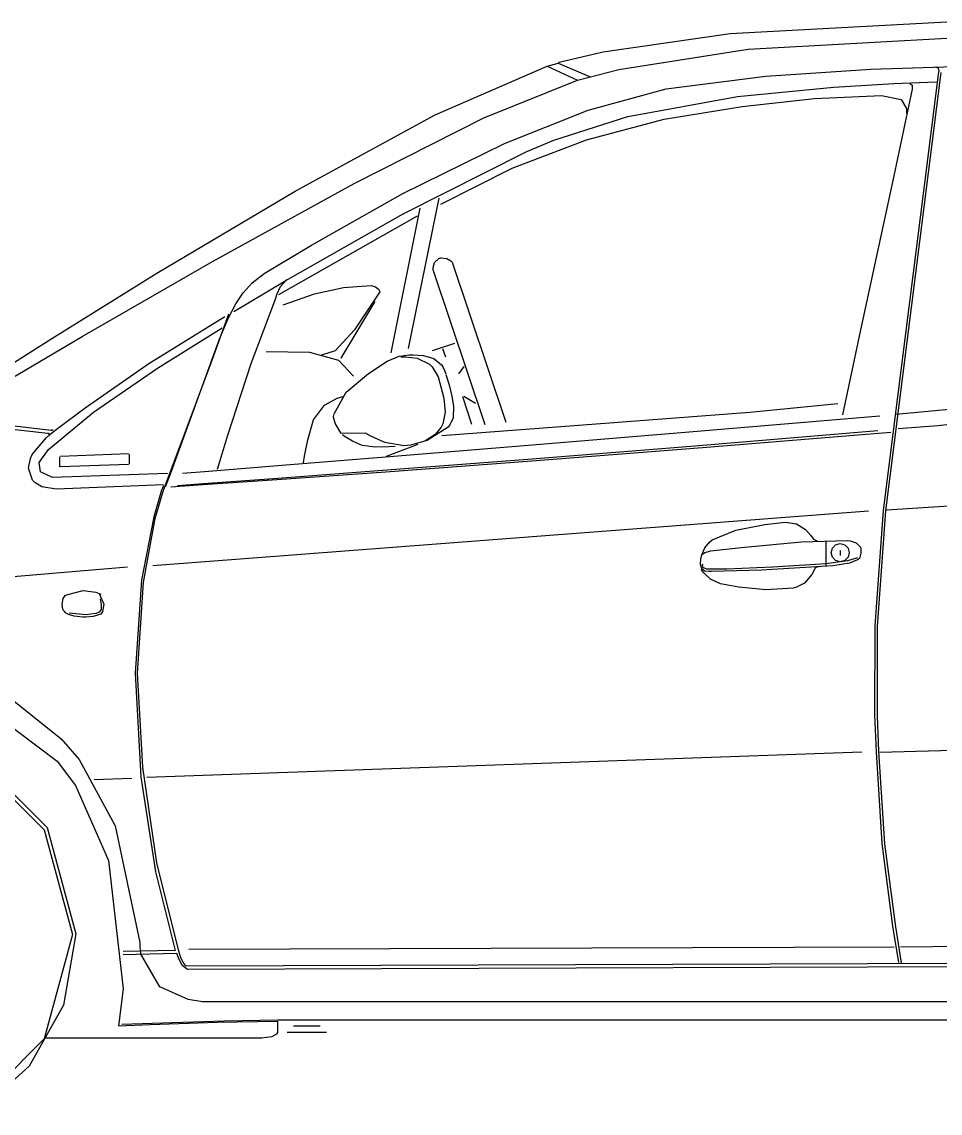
# Model space of a CAD drawing. Extents: x -594 to 2988, y 2000 to 3586.
# Drawn here: x 206 to 1515, y 2028 to 3584 of the extents above; entities that cross this region are included whole.
import ezdxf

# ---------------------------------------------------------------- set-up
doc = ezdxf.new("R2010")
doc.units = 0
doc.header["$LTSCALE"] = 5
doc.header["$MEASUREMENT"] = 0
doc.layers.add('000_FREI-LASSEN', color=7, linetype='CONTINUOUS')
doc.layers.add('001_HILFSLINIEN', color=7, linetype='CONTINUOUS')

# ---------------------------------------------------------------- blocks, each defined once
blk = doc.blocks.new('MB_A-KLASSE_S_3')
at = {"layer": '001_HILFSLINIEN', "color": 7, "linetype": 'Continuous'}
for p, q in [((1215.9, 1567.3), (1524.7, 1584.1)), ((1034.9, 1541.2), (1215.9, 1567.3)), ((1241.8, 1545.2), (1562.3, 1562.8)), ((975.9, 1527.6), (1034.9, 1541.2)), ((1057.4, 1516.3), (1241.8, 1545.2)), ((955.2, 1521), (971, 1525)), ((971, 1525), (971.2, 1525.4)), ((971, 1525), (1015.5, 1505.9)), ((971.2, 1525.4), (972.5, 1526.4)), ((972.5, 1526.4), (975.9, 1527.6)), ((795.8, 1451.3), (955.2, 1521)), ((955.2, 1521), (998.3, 1501.1)), ((998.3, 1501.1), (1057.4, 1516.3)), ((1267, 1506.4), (1416.7, 1516.5)), ((1416.7, 1516.5), (1607.9, 1522.6)), ((1438, 886.9), (1516.8, 1511.7)), ((1493, 1350.4), (1513.5, 1512.6)), ((1512.9, 1517.8), (1508.2, 1519.6)), ((1513.8, 1514.4), (1512.9, 1517.8)), ((1513.5, 1512.6), (1513.8, 1514.4)), ((864.8, 1447.2), (998.3, 1501.1)), ((1124.8, 1488.3), (1267, 1506.4)), ((1363.9, 1490.8), (1449.5, 1496.3)), ((1449.5, 1496.3), (1509.4, 1498.4)), ((1472, 1496.2), (1473.2, 1495.8)), ((1473.2, 1495.8), (1475.2, 1493.6)), ((1013.7, 1458.3), (1124.8, 1488.3)), ((1226.5, 1477.6), (1363.9, 1490.8)), ((1336.2, 1474.8), (1431.9, 1478.9)), ((1431.9, 1478.9), (1459.7, 1473.3)), ((1475.5, 1488.2), (1449.1, 1364.5)), ((1475.2, 1493.6), (1475.5, 1488.2)), ((1070.2, 1449), (1226.5, 1477.6)), ((1122.1, 1445.1), (1232.9, 1463.5)), ((1232.9, 1463.5), (1336.2, 1474.8)), ((1459.7, 1473.3), (1467.4, 1460.4)), ((595.9, 1342.4), (795.8, 1451.3)), ((680.2, 1353.6), (864.8, 1447.2)), ((894.4, 1410.7), (1013.7, 1458.3)), ((964.8, 1415.4), (1070.2, 1449)), ((1467.4, 1460.4), (1467.3, 1453.2)), ((1011.4, 1415.9), (1122.1, 1445.1)), ((749.4, 1339.3), (894.4, 1410.7)), ((905.3, 1375.6), (1011.4, 1415.9)), ((926.2, 1399.3), (964.8, 1415.4)), ((749.8, 1310.4), (926.2, 1399.3)), ((803.6, 1324.2), (905.3, 1375.6)), ((1449.1, 1364.5), (1401.5, 1142.6)), ((399.1, 1225.6), (595.9, 1342.4)), ((478.3, 1242.3), (680.2, 1353.6)), ((619.3, 1265.7), (749.4, 1339.3)), ((1454.9, 1049.3), (1493, 1350.4)), ((800.6, 1332.8), (757.2, 1118.5)), ((572.9, 1195.2), (770.6, 1307.3)), ((582.6, 1215.4), (749.8, 1310.4)), ((773.7, 1318.4), (732.4, 1112)), ((551.8, 1225), (619.3, 1265.7)), ((794.5, 1241), (801.2, 1246.9)), ((801.2, 1246.9), (802.1, 1247.2)), ((802.1, 1247.2), (803, 1247.5)), ((803, 1247.5), (803.9, 1247.7)), ((803.9, 1247.7), (812.2, 1246.8)), ((812.2, 1246.8), (817.7, 1243.4)), ((292.5, 1135.4), (478.3, 1242.3)), ((792.7, 1233.8), (794.5, 1241)), ((792.8, 1230.3), (792.7, 1233.8)), ((866.8, 1009.5), (792.8, 1230.3)), ((817.7, 1243.4), (819.7, 1241.4)), ((819.7, 1241.4), (896.5, 1013.2)), ((249, 1132.4), (399.1, 1225.6)), ((508.4, 1171.1), (582.6, 1215.4)), ((534.6, 1212.1), (551.8, 1225)), ((574.9, 1206.6), (584.1, 1216.6)), ((521.8, 1197.9), (534.6, 1212.1)), ((569.8, 1195.4), (574.9, 1206.6)), ((623.4, 1196.1), (665.1, 1205.2)), ((665.1, 1205.2), (704.2, 1208)), ((716.9, 1199), (680.8, 1144.9)), ((704.2, 1208), (710.4, 1206)), ((710.4, 1206), (714.6, 1203)), ((714.6, 1203), (716.9, 1199)), ((511.3, 1182), (521.8, 1197.9)), ((533.5, 1096.9), (568.3, 1190.1)), ((568.3, 1190.1), (569.8, 1195.4)), ((579, 1180.7), (623.4, 1196.1)), ((709.4, 1185.5), (661.2, 1104.3)), ((478.3, 1102.9), (501.3, 1167.9)), ((501, 1161.9), (511.3, 1182)), ((387.3, 1096.9), (495.9, 1163.9)), ((492.4, 1142.1), (501, 1161.9)), ((399.7, 1090.1), (491.9, 1147.7)), ((488.9, 1133.1), (492.4, 1142.1)), ((680.8, 1144.9), (653, 1114.8)), ((1401.5, 1142.6), (1376, 1023.8)), ((156.4, 1055.1), (292.5, 1135.4)), ((189.3, 1094.4), (249, 1132.4)), ((419.7, 943.5), (488.9, 1133.1)), ((791.9, 1115.6), (823.4, 1125.8)), ((554.6, 1114.1), (616.3, 1113.2)), ((616.3, 1113.2), (657.9, 1101.5)), ((653, 1114.8), (633.5, 1108.8)), ((727.2, 1100.1), (744.4, 1107.4)), ((744.4, 1107.4), (758.4, 1109.4)), ((746.5, 1106.4), (753.7, 1106.5)), ((753.7, 1106.5), (770, 1104.3)), ((758.4, 1109.4), (764.2, 1109.4)), ((764.2, 1109.4), (779.1, 1108.5)), ((779.1, 1108.5), (793.6, 1104.2)), ((805.8, 1118.4), (810.4, 1106.4)), ((296.8, 1033.7), (387.3, 1096.9)), ((308.8, 1027.4), (399.7, 1090.1)), ((433.7, 983.4), (478.3, 1102.9)), ((500.3, 994.6), (533.5, 1096.9)), ((657.9, 1101.5), (679.4, 1078.9)), ((700.6, 1082.6), (727.2, 1100.1)), ((770, 1104.3), (787.5, 1096.2)), ((787.5, 1096.2), (791.5, 1092.2)), ((791.5, 1092.2), (800, 1077.7)), ((793.6, 1104.2), (804.7, 1094.8)), ((804.7, 1094.8), (806.8, 1091.1)), ((806.8, 1091.1), (808.9, 1086.9)), ((836.3, 1092.5), (828.9, 1082.3)), ((668.6, 1055.9), (700.6, 1082.6)), ((800, 1077.7), (807.3, 1049.2)), ((808.9, 1086.9), (810.9, 1082.1)), ((810.9, 1081.3), (815.6, 1066.5)), ((815.6, 1066.5), (819.3, 1050.5)), ((637.8, 1037.5), (655.9, 1047.3)), ((651.4, 1025.2), (668.6, 1055.9)), ((655.9, 1047.3), (664.6, 1049.8)), ((807.3, 1049.2), (808.6, 1042.7)), ((808.6, 1042.7), (809.6, 1027.7)), ((819.3, 1050.5), (821.8, 1035.4)), ((847.8, 1010.1), (834.9, 1049.3)), ((852.9, 1039.8), (836.3, 1049.9)), ((1434.4, 887.2), (1454.9, 1049.3)), ((244.3, 974.5), (308.8, 1027.4)), ((259, 1005.7), (296.8, 1033.7)), ((622.4, 1016.5), (637.8, 1037.5)), ((809.6, 1027.7), (806.4, 1011.1)), ((821.8, 1035.4), (821, 1019.4)), ((1056.4, 1013.2), (1243.9, 1027.5)), ((1243.9, 1027.5), (1369.5, 1039.8)), ((1538.6, 1032.1), (1452.1, 1024.1)), ((248.5, 1001.6), (101.4, 1018.1)), ((102.1, 1013.4), (243.6, 997.7)), ((614.1, 988.2), (622.4, 1016.5)), ((650.7, 1020.3), (651.2, 1024)), ((652.9, 1011.7), (650.7, 1020.3)), ((661.6, 997.3), (652.9, 1011.7)), ((805, 994.1), (1056.4, 1013.2)), ((821, 1019.4), (816.6, 1009.6)), ((1174.7, 1000.9), (1429.4, 1022.2)), ((1657.5, 1025), (1512.2, 1008)), ((243.6, 997.7), (244.4, 997.4)), ((244.4, 997.4), (245.5, 996)), ((245.5, 996), (244.4, 993)), ((245.8, 995), (253.6, 1001.4)), ((248.9, 1001.7), (248.5, 1001.6)), ((249.9, 1001.7), (248.9, 1001.7)), ((251.3, 1002), (249.9, 1001.7)), ((253.6, 1001.4), (259, 1005.7)), ((696.3, 997.8), (661.6, 997.3)), ((703.9, 993.1), (696.3, 997.8)), ((813.9, 1006.2), (784.3, 987.1)), ((803.9, 1006.2), (795.7, 995.9)), ((806.4, 1011.1), (803.9, 1006.2)), ((816.6, 1009.6), (813.9, 1006.2)), ((939.9, 981.5), (1174.7, 1000.9)), ((1159.9, 979.1), (1426.3, 1001.3)), ((1176.6, 977), (1445, 999.1)), ((1512.2, 1008), (1455.4, 1003.9)), ((221.2, 967), (241.5, 991.4)), ((241.5, 991.4), (245.8, 995)), ((408.2, 916.1), (433.7, 983.4)), ((485.5, 946.3), (500.3, 994.6)), ((609.5, 964.8), (614.1, 988.2)), ((667.4, 992.3), (663.3, 995.1)), ((677.7, 986.1), (667.4, 992.3)), ((691.5, 980.1), (677.7, 986.1)), ((723.7, 984.3), (703.9, 993.1)), ((750.9, 979.6), (723.7, 984.3)), ((770.8, 981.3), (725.8, 964.3)), ((736.8, 964.9), (939.9, 981.5)), ((760.6, 980.4), (750.9, 979.6)), ((784.3, 987.1), (760.6, 980.4)), ((795.7, 995.9), (780.9, 986.3)), ((218.6, 961.5), (221.2, 967)), ((231.3, 955.8), (244.3, 974.5)), ((261.8, 964.9), (358.3, 968.4)), ((359.4, 967.8), (359.4, 953.6)), ((577.2, 952), (736.8, 964.9)), ((608, 955.1), (609.5, 964.8)), ((710.2, 977.6), (691.5, 980.1)), ((729.6, 978), (710.2, 977.6)), ((738.6, 978.7), (729.6, 978)), ((921.7, 960.1), (1159.9, 979.1)), ((933.3, 958), (1176.6, 977)), ((216.1, 947.9), (218.6, 961.5)), ((233.3, 942.5), (231.3, 955.8)), ((260.1, 963.8), (260.1, 949.6)), ((261.8, 949.9), (358.3, 953.4)), ((472.9, 943.6), (577.2, 952)), ((720.6, 944.6), (921.7, 960.1)), ((725.3, 942.6), (933.3, 958)), ((221.8, 930.6), (216.1, 947.9)), ((250.1, 934.6), (233.3, 942.5)), ((414.3, 940.3), (250.1, 934.6)), ((411.1, 921.2), (419.7, 943.5)), ((435.5, 940.6), (472.9, 943.6)), ((563.4, 931), (725.3, 942.6)), ((565.3, 933), (720.6, 944.6)), ((1438.7, 888.4), (2307.9, 943.2)), ((224.8, 927.2), (221.8, 930.6)), ((235.2, 920.9), (224.8, 927.2)), ((255.2, 917.7), (235.2, 920.9)), ((408.6, 923.7), (255.2, 917.7)), ((407.1, 919.4), (405.7, 916.3)), ((408, 921.4), (407.1, 919.4)), ((408.6, 922.5), (408, 921.4)), ((419, 921.2), (457.8, 923.8)), ((428.1, 923), (464.8, 925.6)), ((457.8, 923.8), (563.4, 931)), ((464.8, 925.6), (565.3, 933)), ((405.7, 916.3), (394.4, 878.5)), ((396.5, 875.8), (408.2, 916.1)), ((1422.5, 722.8), (1434.4, 887.2)), ((394.4, 878.5), (377, 787.9)), ((379.9, 784.8), (396.5, 875.8)), ((393.1, 809.1), (1413.2, 886.9)), ((1426, 721.8), (1438, 886.9)), ((1190.3, 845.7), (1224.1, 859.4)), ((1224.1, 859.4), (1265.3, 867.2)), ((1265.3, 867.2), (1294.7, 870.5)), ((1294.7, 870.5), (1310.8, 868.1)), ((1310.8, 868.1), (1323.5, 860.2)), ((1323.5, 860.2), (1330.8, 851.5)), ((1179.8, 834.2), (1186.7, 842.4)), ((1186.7, 842.4), (1190.3, 845.7)), ((1231.6, 834.7), (1317.7, 842.8)), ((1317.7, 842.8), (1382.8, 844.4)), ((1330.8, 851.5), (1335, 846.3)), ((1335, 846.3), (1338.5, 844.6)), ((1338.5, 844.6), (1340.1, 844.4)), ((1352.4, 844.1), (1352.4, 807.6)), ((1382.8, 844.4), (1387.1, 843.9)), ((1387.1, 843.9), (1395.6, 841.2)), ((1395.6, 841.2), (1401.7, 835.1)), ((1175.8, 824), (1179.8, 834.2)), ((1175.8, 824), (1176.5, 825.1)), ((1176.5, 825.1), (1180, 827.5)), ((1180, 827.5), (1188.6, 829.8)), ((1188.6, 829.8), (1231.6, 834.7)), ((1359.9, 827.2), (1361.7, 833.7)), ((1361.7, 820.7), (1359.9, 827.2)), ((1361.7, 833.7), (1366.3, 838.4)), ((1366.3, 838.4), (1372.9, 840.1)), ((1372.9, 840.1), (1379.4, 838.4)), ((1372.9, 830.3), (1372.9, 823.2)), ((1379.4, 838.4), (1384.1, 833.7)), ((1384.1, 833.7), (1385.8, 827.2)), ((1385.8, 827.2), (1384.1, 820.7)), ((1402.5, 826.4), (1400.4, 819.1)), ((1401.7, 835.1), (1402.2, 832.5)), ((1402.2, 832.5), (1402.5, 826.4)), ((1173.8, 811.3), (1174.1, 817.7)), ((1175.1, 805), (1173.8, 811.3)), ((1174.1, 817.7), (1175.8, 824)), ((1176.8, 809.3), (1177.6, 810.9)), ((1177.2, 806.2), (1176.8, 809.3)), ((1352.7, 811.5), (1276.4, 806.4)), ((1362.9, 812.7), (1352.7, 811.5)), ((1366.3, 816), (1361.7, 820.7)), ((1386, 812.3), (1362.5, 808.5)), ((1383.1, 815.7), (1362.9, 812.7)), ((1372.9, 814.3), (1366.3, 816)), ((1379.4, 816), (1372.9, 814.3)), ((1384.1, 820.7), (1379.4, 816)), ((1397.6, 819.9), (1383.1, 815.7)), ((1397.4, 816.9), (1386, 812.3)), ((1400.4, 819.1), (1397.4, 816.9)), ((102.3, 785.4), (357.1, 807.2)), ((1178.3, 798.5), (1174.9, 803)), ((1180, 800.8), (1175.4, 804.6)), ((1182.7, 803.8), (1177.2, 806.2)), ((1187.9, 789.6), (1178.3, 798.5)), ((1186.3, 800.2), (1180, 800.8)), ((1211.2, 803.9), (1182.7, 803.8)), ((1189.5, 800.5), (1186.3, 800.2)), ((1260.7, 802.4), (1189.5, 800.5)), ((1254.2, 805.4), (1211.2, 803.9)), ((1276.4, 806.4), (1254.2, 805.4)), ((1330.9, 806.3), (1260.7, 802.4)), ((1332.6, 796.1), (1321.9, 783.8)), ((1362.5, 808.5), (1330.9, 806.3)), ((1336.5, 804.1), (1332.6, 796.1)), ((1337.2, 804.9), (1336.5, 804.1)), ((1339.3, 806.4), (1337.2, 804.9)), ((1342.7, 807.2), (1339.3, 806.4)), ((377, 787.9), (368, 655.3)), ((371.5, 655.3), (379.9, 784.8)), ((1202.2, 782.8), (1187.9, 789.6)), ((1228.6, 778), (1202.2, 782.8)), ((1267, 774.3), (1228.6, 778)), ((1321.9, 783.8), (1310.8, 778)), ((265.2, 762), (268.3, 766.1)), ((268.3, 766.1), (270, 767.3)), ((270, 767.3), (293.8, 773.2)), ((293.8, 773.2), (311.9, 770.7)), ((311.9, 770.7), (319.2, 767.8)), ((317.3, 767.8), (323.4, 753.6)), ((1305.7, 776.6), (1267, 774.3)), ((1310.8, 778), (1305.7, 776.6)), ((263.8, 754), (265.2, 762)), ((264.2, 749.3), (263.8, 754)), ((265.5, 745.3), (264.2, 749.3)), ((318.2, 761.5), (319.7, 753)), ((319.7, 753), (319.6, 746.2)), ((323.4, 753.6), (321.3, 743.3)), ((268.6, 741.8), (265.5, 745.3)), ((272.9, 738.9), (267.9, 741.8)), ((281.1, 736.7), (272.9, 738.9)), ((297.8, 738.5), (274.1, 741.1)), ((293.3, 735.4), (281.1, 736.7)), ((297.9, 735.4), (293.3, 735.4)), ((311.9, 740.6), (297.8, 738.5)), ((308.1, 736.4), (297.9, 735.4)), ((318.9, 739.4), (308.1, 736.4)), ((316.6, 742.4), (311.9, 740.6)), ((319.6, 746.2), (316.6, 742.4)), ((321.3, 743.3), (318.9, 739.4)), ((1422.3, 595.3), (1422.5, 722.8)), ((1425.9, 594.6), (1426, 721.8)), ((368, 655.3), (376.3, 507.7)), ((378.8, 521.3), (371.5, 655.3)), ((173.1, 632.9), (262.4, 562)), ((140.3, 617.5), (256.6, 530.1)), ((1424.4, 543.2), (1422.3, 595.3)), ((1428, 543.7), (1425.9, 594.6)), ((262.4, 562), (288.4, 532.2)), ((1429.4, 542.8), (2060.8, 560.8)), ((132.3, 537.8), (238.2, 431.9)), ((134.7, 543.2), (242.5, 435.4)), ((256.6, 530.1), (282.9, 495.2)), ((288.4, 532.2), (339.4, 437.8)), ((384.5, 506.9), (1403.8, 543.1)), ((1432.6, 412.5), (1424.4, 543.2)), ((1436.4, 412), (1428, 543.7)), ((399.1, 385.1), (378.8, 521.3)), ((363.2, 505.4), (309.6, 503.5)), ((376.3, 507.7), (397.2, 372.1)), ((282.9, 495.2), (330.1, 388.1)), ((339.4, 437.8), (374.5, 271.3)), ((238.2, 431.9), (278.5, 282.9)), ((242.5, 435.4), (283.5, 283.7)), ((1447.9, 294.8), (1432.6, 412.5)), ((1452, 293.7), (1436.4, 412)), ((330.1, 388.1), (350.9, 205.1)), ((430, 258.8), (399.1, 385.1)), ((397.2, 372.1), (425, 259.9)), ((278.5, 282.9), (238.2, 133.9)), ((283.5, 283.7), (265.8, 181.8)), ((1456.3, 242.7), (1447.9, 294.8)), ((1460.3, 242.4), (1452, 293.7)), ((374.5, 271.3), (374.7, 265.9)), ((374.7, 265.9), (375, 260.7)), ((444.4, 261.9), (1449.6, 265.4)), ((1458.9, 265.4), (1936.9, 270.1)), ((425, 259.9), (351, 258.6)), ((427.6, 255.5), (351.1, 253.8)), ((375, 260.7), (375.7, 255.7)), ((403.2, 208.2), (375.7, 255.7)), ((429.6, 249.7), (427.6, 255.5)), ((434.8, 238.8), (429.6, 249.7)), ((433.2, 249.5), (430, 258.8)), ((437.2, 241.5), (433.2, 249.5)), ((442.6, 233), (434.8, 238.8)), ((440.5, 237.7), (437.2, 241.5)), ((1930.7, 242.9), (440.5, 237.7)), ((1941.3, 238.2), (442.6, 233)), ((350.9, 205.1), (344.4, 152.7)), ((443.4, 190), (403.2, 208.2)), ((463.9, 187), (443.4, 190)), ((1873.8, 187), (463.9, 187)), ((265.8, 181.8), (217, 94.9)), ((349, 154.8), (406.3, 156.9)), ((389.6, 154.4), (485.1, 157.6)), ((406.3, 156.9), (494.9, 159.8)), ((485.1, 157.6), (570.8, 159.4)), ((494.9, 159.8), (570.8, 161.2)), ((570.8, 161.2), (1931, 161.2)), ((570.8, 159.4), (570.8, 142.9)), ((344.4, 152.7), (389.6, 154.4)), ((346.5, 152.8), (349, 152.9)), ((569.3, 140.8), (563, 137.1)), ((570.8, 142.9), (569.3, 140.8)), ((584.4, 143.6), (640.8, 143.6)), ((593.8, 152.5), (631.8, 152.5)), ((238.2, 133.9), (132.3, 28)), ((548.5, 135.1), (239.5, 135.1)), ((563, 137.1), (548.5, 135.1)), ((217, 94.9), (143.3, 29.1))]:
    blk.add_line(p, q, dxfattribs=at)

msp = doc.modelspace()

# ---------------------------------------------------------------- block references
at = {"layer": '000_FREI-LASSEN', "color": 7, "linetype": 'Continuous'}
msp.add_blockref('MB_A-KLASSE_S_3', (0, 2000), dxfattribs=at)

doc.saveas('drawing.dxf')
